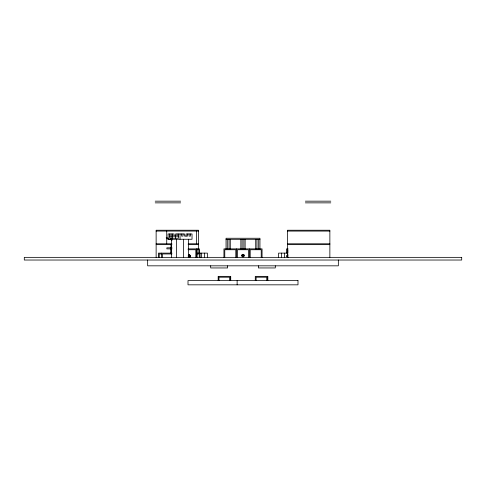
<?xml version="1.0" encoding="UTF-8"?>
<svg xmlns="http://www.w3.org/2000/svg" width="486" height="486" viewBox="0 0 486 486"><rect width="100%" height="100%" fill="white"/><g stroke="black" fill="none" stroke-linecap="round" stroke-linejoin="round"><path stroke-width="0.73" d="M188.191 256.985L189.09 257.355L189.99 256.985L190.36 256.086L189.99 255.186L189.09 254.816L188.191 255.186M241.73 255.569L242.101 254.67L243 254.293L243.899 254.67L244.27 255.569L243.899 256.468L243 256.839L242.101 256.468L241.73 255.569L244.27 255.569M286.77 256.086L287.141 255.186L288.04 254.816L287.402 255.186L287.141 256.086L287.402 256.985L288.04 257.355L287.141 256.985L286.77 256.086L288.04 256.086M189.99 256.985L188.453 256.985L189.09 257.355L189.728 256.985L189.99 256.086L189.728 255.186L189.09 254.816L188.453 255.186L189.99 255.186M243 254.293L242.362 254.67L242.101 255.569L242.362 256.468L243 256.839L243.638 256.468L243.638 254.67L243 254.293L243 256.839M155.21 201.168L180.634 201.168M305.366 201.168L330.79 201.168M155.21 202.862L180.634 202.862M305.366 202.862L330.79 202.862M156.134 231.081L198.507 231.081M287.493 231.081L329.866 231.081M169.559 236.087L178.55 236.087M226.051 239.312L259.949 239.312M156.134 243.796L171.916 243.796M188.234 243.796L198.507 243.796M287.493 243.796L329.866 243.796M156.134 244.646L171.959 244.646M188.125 244.646L198.507 244.646M287.493 244.646L329.866 244.646M172.044 247.824L166.856 247.824L166.856 248.881L172.044 248.881M188.167 248.881L199.436 248.881L199.436 253.121M288.058 248.881L286.564 248.881L286.564 253.121M188.015 249.731L195.809 249.731L195.809 257.355M197.419 249.731L198.841 249.731L198.841 253.194M171.983 253.121L158.381 253.121L158.381 257.355M197.109 253.121L207.407 253.121L207.407 257.355M161.431 253.965L159.226 253.965L159.226 257.355M171.91 253.965L162.36 253.965L162.36 257.355M197.049 253.965L199.254 253.965L199.254 257.355M242.101 254.67L243.899 254.67M287.141 255.186L288.04 255.186M188.191 256.086L190.36 256.086M242.101 256.468L243.899 256.468M287.141 256.985L288.04 256.985M166.176 237.63L168.448 238.243M170.592 238.814L172.026 239.197M166.303 238.517L172.147 240.078M338.341 260.028L338.341 265.83L147.659 265.83L147.659 260.028M329.866 257.355L329.866 230.236L287.493 230.236L287.493 257.355M287.912 249.731L287.912 253.194M287.584 255.235L287.584 253.121L278.593 253.121L278.593 257.355M287.311 248.881L287.311 253.121M284.583 253.121L284.583 257.355M281.588 253.121L281.588 257.355M275.313 265.83L275.313 267.95L258.364 267.95L258.364 265.83M267.835 280.598L267.835 276.358L255.284 276.358L255.284 280.598M267.561 276.358L267.561 280.598M266.741 280.598L266.741 277.202L256.104 277.202L256.104 280.598M262.069 257.355L262.069 248.881L223.931 248.881L223.931 257.355M261.219 257.355L261.219 249.731L250.205 249.731L250.205 257.355M259.949 249.087L259.949 238.255L226.051 238.255L226.051 249.087M258.71 239.312L258.71 249.087M256.954 239.312L256.954 249.087M255.715 239.312L255.715 249.087M249.354 248.881L249.354 257.355M248.51 257.355L248.51 249.731L237.49 249.731L237.49 257.355M245.12 239.312L245.12 249.087M243.875 239.312L243.875 249.087M242.125 239.312L242.125 249.087M240.88 239.312L240.88 249.087M237.125 280.598L237.125 284.832M236.646 248.881L236.646 257.355M235.795 257.355L235.795 249.731L224.781 249.731L224.781 257.355M230.716 280.598L230.716 276.358L218.165 276.358L218.165 280.598M230.437 276.358L230.437 280.598M230.285 239.312L230.285 249.087M229.623 280.598L229.623 277.202L218.986 277.202L218.986 280.598M229.046 239.312L229.046 249.087M227.636 265.83L227.636 267.95L210.687 267.95L210.687 265.83M227.29 239.312L227.29 249.087M218.439 276.358L218.439 280.598M204.412 253.121L204.412 257.355M201.417 253.121L201.417 257.355M200.104 253.121L200.104 257.355M198.507 249.13L198.507 230.236L156.134 230.236L156.134 257.355M197.158 248.881L197.158 257.355M196.405 248.881L196.405 257.355M196.387 231.081L196.387 243.796M190.536 233.966L190.536 236.087L189.036 236.087L189.036 233.966M189.09 254.816L189.09 257.355M188.519 239.264L188.519 257.355M187.535 233.966L187.535 236.087L184.54 236.087L184.54 233.966L175.555 233.966L175.555 238.201M186.041 236.087L186.041 233.966L192.031 233.966L192.031 239.264L168.065 239.264L168.065 233.966L174.055 233.966L174.055 236.087M183.556 239.264L183.556 257.355M183.046 233.966L183.046 236.087L181.545 236.087L181.545 233.966M180.045 233.966L180.045 239.264M178.55 233.966L178.55 238.201L169.559 238.201L169.559 233.966M177.05 233.966L177.05 236.087M176.54 239.264L176.54 257.355M172.554 233.966L172.554 238.201M171.57 239.264L171.57 257.355M171.09 247.824L171.09 253.686M171.06 233.966L171.06 238.201M170.963 244.646L170.963 253.619M166.728 231.081L166.728 243.796M161.51 253.121L161.51 257.355M461.7 257.355L24.3 257.355L24.3 260.028L461.7 260.028L461.7 257.355M297.991 280.598L188.009 280.598L188.009 284.832L297.991 284.832L297.991 280.598"/></g></svg>
